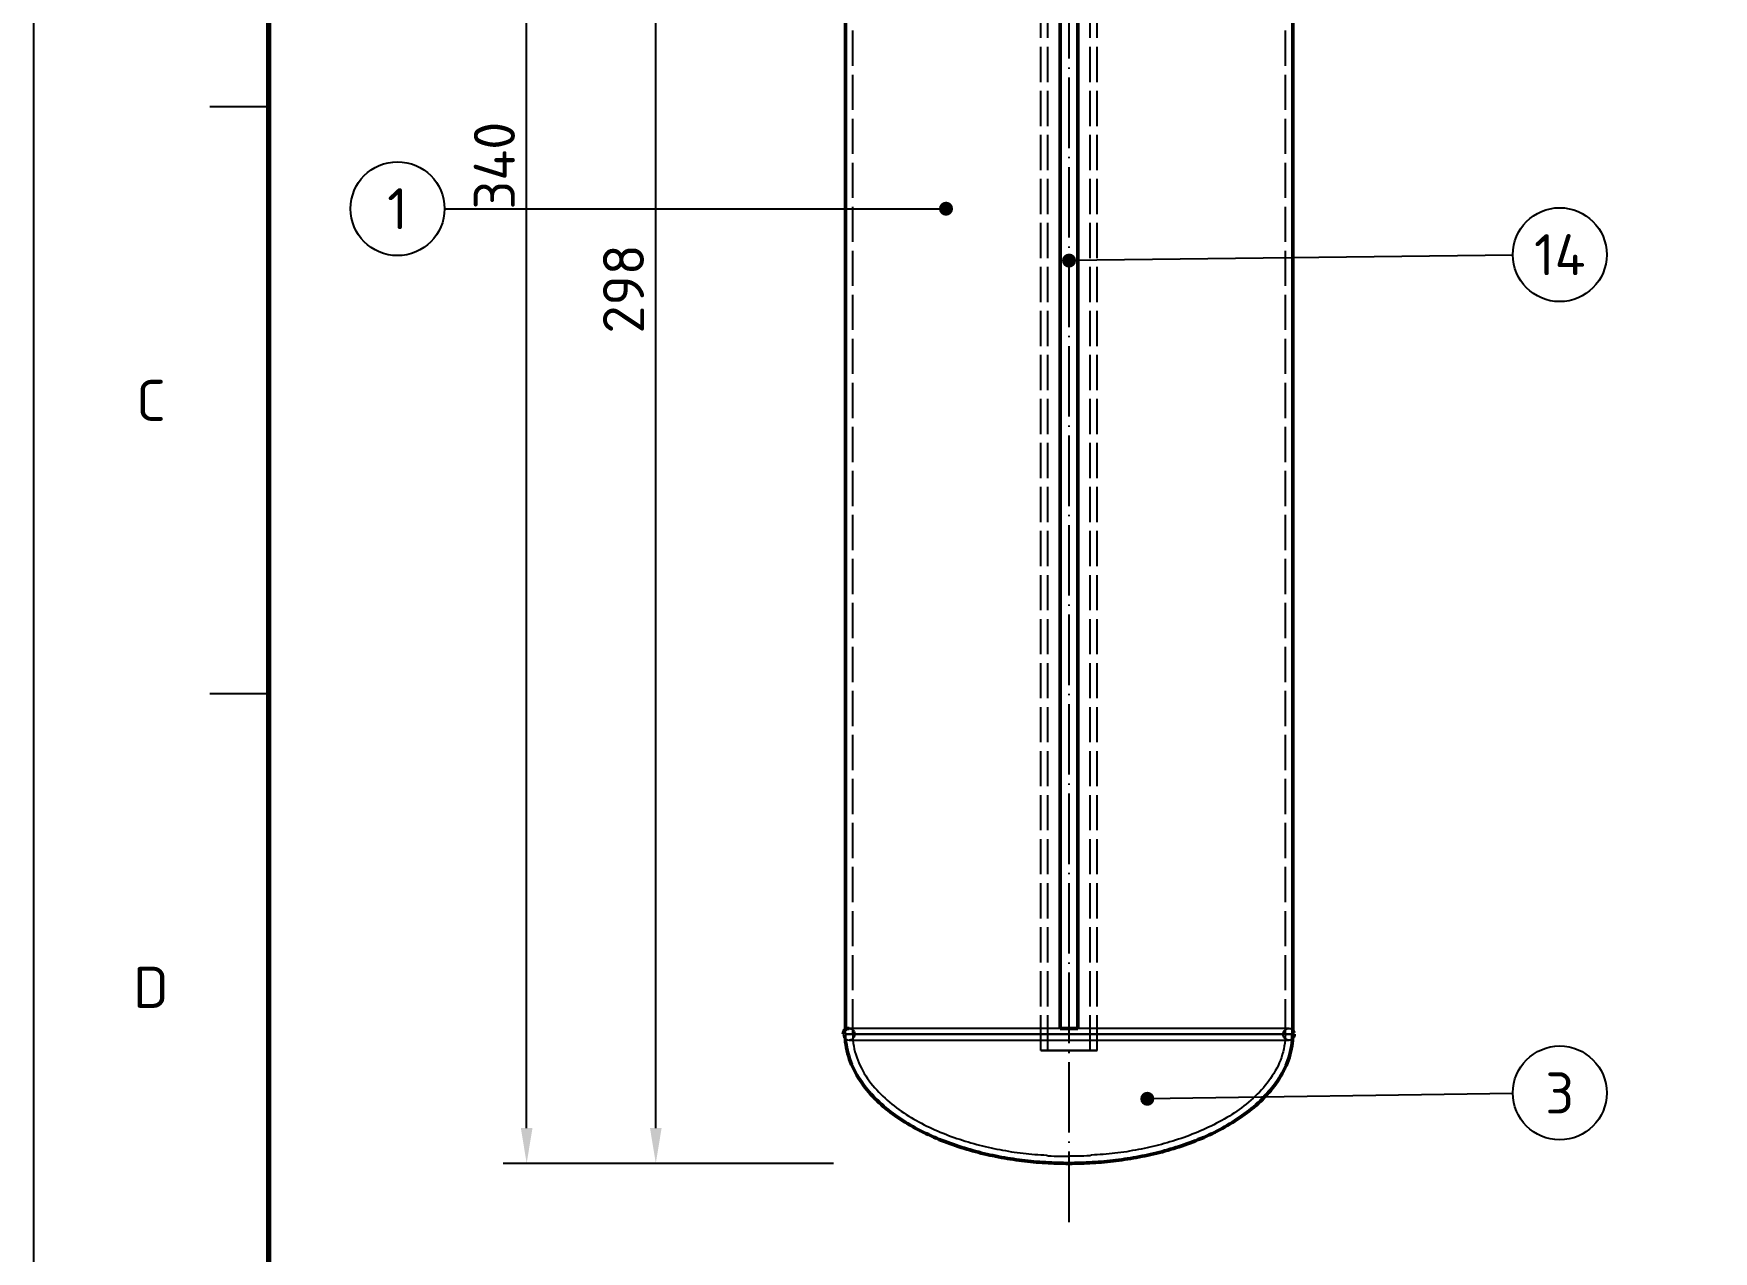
# Model space of a CAD drawing. Header units: millimetres. Extents: x 0 to 594, y 0 to 420.
# Drawn here: x 0 to 143.1, y 212.5 to 316.3 of the extents above; entities that cross this region are included whole.
import ezdxf
from ezdxf.enums import TextEntityAlignment as Align

# ---------------------------------------------------------------- set-up
doc = ezdxf.new("R2010")
doc.units = ezdxf.units.MM
doc.linetypes.add('ISO02-TRAZOS', pattern=[3.75, 3, -0.75])
doc.linetypes.add('ISO04-TRAZO-PUNTO', pattern=[7.625, 6, -0.75, 0.125, -0.75])
for name, color, linetype, lineweight in [('01-VISIBLE', 7, 'CONTINUOUS', 50), ('02-OCULTA', 4, 'ISO02-TRAZOS', 25), ('03-EJE', 1, 'ISO04-TRAZO-PUNTO', 25), ('04-COTA', 3, 'CONTINUOUS', 25), ('06-TEXTO', 7, 'CONTINUOUS', 25), ('07-RECUADRO', 7, 'CONTINUOUS', 70), ('08-FINA', 5, 'CONTINUOUS', 25)]:
    doc.layers.add(name, color=color, linetype=linetype, lineweight=lineweight)
doc.styles.add('ISO3098', font='isocpeur.ttf')
doc.dimstyles.new('FLAMA-ISO', dxfattribs={"dimtxt": 3.5, "dimasz": 3, "dimexe": 2, "dimexo": 1, "dimgap": 1, "dimtad": 1, "dimdec": 1, "dimtxsty": 'ISO3098', "dimcen": 2.5, "dimclrd": 3, "dimclre": 3, "dimclrt": 3, "dimazin": 3, "dimtfac": 1, "dimtmove": 0, "dimatfit": 3, "dimlwd": 25, "dimlwe": 25})

msp = doc.modelspace()

# ---------------------------------------------------------------- hatches: boundary and pattern name
at = {"layer": '08-FINA'}
h = msp.add_hatch(color=7, dxfattribs=at)
h.dxf.hatch_style = 1
edge = h.paths.add_edge_path()
edge.add_arc((77.722, 301.331), 0.6, 0, 360)
h = msp.add_hatch(color=7, dxfattribs=at)
h.dxf.hatch_style = 1
edge = h.paths.add_edge_path()
edge.add_arc((88.2, 296.913), 0.6, 0, 360)
h = msp.add_hatch(color=7, dxfattribs=at)
h.dxf.hatch_style = 1
edge = h.paths.add_edge_path()
edge.add_arc((94.868, 225.5), 0.6, 0, 360)

# ---------------------------------------------------------------- linework, layer by layer
at = {"layer": '01-VISIBLE'}
for p, q in [((69.15, 231.391), (69.15, 356.485)), ((87.45, 231.5), (87.45, 356.375)), ((88.95, 231.5), (88.95, 356.375)), ((107.25, 231), (107.25, 356.875)), ((87.45, 231.5), (88.95, 231.5))]:
    msp.add_line(p, q, dxfattribs=at)
for points in [[(69.462, 231.5), (69.333, 231.483), (69.212, 231.433), (69.109, 231.354), (69.029, 231.25), (68.98, 231.13), (68.963, 231)], [(69.156, 230.605), (69.172, 230.354), (69.206, 230.105), (69.255, 229.859), (69.31, 229.613), (69.369, 229.369), (69.434, 229.126), (69.506, 228.885), (69.588, 228.647), (69.68, 228.414), (69.782, 228.184), (69.892, 227.958), (70.009, 227.735), (70.132, 227.516), (70.262, 227.301), (70.396, 227.088), (70.537, 226.88), (70.684, 226.676), (70.836, 226.476), (70.993, 226.279), (71.155, 226.087), (71.322, 225.899), (71.493, 225.715), (71.668, 225.535), (71.847, 225.358), (72.03, 225.185), (72.216, 225.016), (72.405, 224.851), (72.597, 224.689), (72.793, 224.531), (72.991, 224.376), (73.192, 224.225), (73.396, 224.078), (73.602, 223.934), (73.81, 223.793), (74.02, 223.655), (74.233, 223.52), (74.447, 223.389), (74.663, 223.261), (74.881, 223.136), (75.101, 223.013), (75.322, 222.894), (75.545, 222.778), (75.769, 222.665), (75.995, 222.554), (76.222, 222.446), (76.451, 222.341), (76.681, 222.239), (76.911, 222.139), (77.143, 222.042), (77.376, 221.948), (77.61, 221.856), (77.845, 221.767), (78.081, 221.68), (78.318, 221.596), (78.556, 221.514), (78.794, 221.435), (79.034, 221.357), (79.274, 221.283), (79.514, 221.21), (79.756, 221.14), (79.998, 221.072), (80.241, 221.007), (80.484, 220.943), (80.728, 220.882), (80.972, 220.823), (81.217, 220.766), (81.462, 220.711), (81.708, 220.659), (81.955, 220.608), (82.201, 220.56), (82.448, 220.514), (82.696, 220.469), (82.944, 220.427), (83.192, 220.387), (83.44, 220.349), (83.689, 220.313), (83.938, 220.279), (84.188, 220.247), (84.437, 220.217), (84.687, 220.189), (84.937, 220.163), (85.187, 220.139), (85.438, 220.116), (85.688, 220.096), (85.939, 220.078), (86.19, 220.062), (86.441, 220.047), (86.692, 220.035), (86.943, 220.024), (87.195, 220.016), (87.446, 220.009), (87.697, 220.004), (87.949, 220.001), (88.2, 220)], [(88.2, 220), (88.45, 220.001), (88.701, 220.004), (88.951, 220.009), (89.201, 220.015), (89.451, 220.024), (89.701, 220.034), (89.951, 220.047), (90.201, 220.061), (90.451, 220.077), (90.7, 220.095), (90.95, 220.115), (91.199, 220.137), (91.448, 220.161), (91.697, 220.187), (91.946, 220.215), (92.195, 220.245), (92.443, 220.276), (92.691, 220.31), (92.939, 220.346), (93.186, 220.384), (93.433, 220.423), (93.68, 220.465), (93.926, 220.509), (94.172, 220.555), (94.418, 220.603), (94.663, 220.653), (94.908, 220.705), (95.152, 220.759), (95.396, 220.815), (95.64, 220.874), (95.882, 220.934), (96.125, 220.997), (96.366, 221.062), (96.608, 221.129), (96.848, 221.199), (97.088, 221.271), (97.327, 221.345), (97.565, 221.421), (97.803, 221.5), (98.039, 221.581), (98.275, 221.665), (98.51, 221.751), (98.745, 221.839), (98.978, 221.93), (99.21, 222.023), (99.441, 222.119), (99.671, 222.218), (99.9, 222.319), (100.128, 222.423), (100.354, 222.53), (100.579, 222.639), (100.803, 222.752), (101.025, 222.867), (101.246, 222.984), (101.465, 223.105), (101.683, 223.229), (101.898, 223.356), (102.112, 223.486), (102.324, 223.619), (102.534, 223.755), (102.742, 223.895), (102.948, 224.037), (103.151, 224.183), (103.352, 224.333), (103.55, 224.486), (103.745, 224.642), (103.938, 224.802), (104.127, 224.966), (104.314, 225.133), (104.496, 225.304), (104.676, 225.478), (104.851, 225.657), (105.023, 225.839), (105.19, 226.025), (105.353, 226.215), (105.512, 226.409), (105.665, 226.607), (105.813, 226.809), (105.955, 227.015), (106.091, 227.225), (106.222, 227.438), (106.347, 227.655), (106.466, 227.875), (106.578, 228.099), (106.683, 228.326), (106.778, 228.557), (106.863, 228.793), (106.939, 229.031), (107.006, 229.272), (107.067, 229.515), (107.123, 229.759), (107.175, 230.004), (107.217, 230.251), (107.239, 230.5), (107.248, 230.75), (107.25, 231)]]:
    msp.add_lwpolyline(points, dxfattribs=at)
at = {"layer": '02-OCULTA'}
for p, q in [((85.8, 229.625), (85.8, 364.2)), ((86.4, 229.625), (86.4, 364.2)), ((90, 229.625), (90, 364.2)), ((90.6, 229.625), (90.6, 364.2)), ((69.775, 231), (69.775, 356.875)), ((87.45, 231.5), (87.45, 356.375)), ((88.95, 231.5), (88.95, 356.375)), ((106.625, 231), (106.625, 356.875)), ((69.15, 231), (69.15, 231.391)), ((88.95, 231.5), (87.45, 231.5))]:
    msp.add_line(p, q, dxfattribs=at)
for points in [[(68.963, 231), (68.98, 230.871), (69.029, 230.75), (69.109, 230.647), (69.212, 230.567), (69.333, 230.517), (69.462, 230.5)], [(107.25, 231), (106.999, 231), (106.749, 231), (106.498, 231), (106.247, 231), (105.997, 231), (105.746, 231), (105.495, 231), (105.245, 231), (104.994, 231), (104.743, 231), (104.493, 231), (104.242, 231), (103.991, 231), (103.741, 231), (103.49, 231), (103.239, 231), (102.989, 231), (102.738, 231), (102.487, 231), (102.237, 231), (101.986, 231), (101.736, 231), (101.485, 231), (101.234, 231), (100.984, 231), (100.733, 231), (100.482, 231), (100.232, 231), (99.981, 231), (99.73, 231), (99.48, 231), (99.229, 231), (98.978, 231), (98.728, 231), (98.477, 231), (98.226, 231), (97.976, 231), (97.725, 231), (97.474, 231), (97.224, 231), (96.973, 231), (96.722, 231), (96.472, 231), (96.221, 231), (95.97, 231), (95.72, 231), (95.469, 231), (95.218, 231), (94.968, 231), (94.717, 231), (94.466, 231), (94.216, 231), (93.965, 231), (93.714, 231), (93.464, 231), (93.213, 231), (92.963, 231), (92.712, 231), (92.461, 231), (92.211, 231), (91.96, 231), (91.709, 231), (91.459, 231), (91.208, 231), (90.957, 231), (90.707, 231), (90.456, 231), (90.205, 231), (89.955, 231), (89.704, 231), (89.453, 231), (89.203, 231), (88.952, 231), (88.701, 231), (88.451, 231), (88.2, 231), (87.949, 231), (87.699, 231), (87.448, 231), (87.197, 231), (86.947, 231), (86.696, 231), (86.445, 231), (86.195, 231), (85.944, 231), (85.693, 231), (85.443, 231), (85.192, 231), (84.941, 231), (84.691, 231), (84.44, 231), (84.189, 231), (83.939, 231), (83.688, 231), (83.438, 231), (83.187, 231), (82.936, 231), (82.686, 231), (82.435, 231), (82.184, 231), (81.934, 231), (81.683, 231), (81.432, 231), (81.182, 231), (80.931, 231), (80.68, 231), (80.43, 231), (80.179, 231), (79.928, 231), (79.678, 231), (79.427, 231), (79.176, 231), (78.926, 231), (78.675, 231), (78.424, 231), (78.174, 231), (77.923, 231), (77.672, 231), (77.422, 231), (77.171, 231), (76.92, 231), (76.67, 231), (76.419, 231), (76.168, 231), (75.918, 231), (75.667, 231), (75.416, 231), (75.166, 231), (74.915, 231), (74.664, 231), (74.414, 231), (74.163, 231), (73.913, 231), (73.662, 231), (73.411, 231), (73.161, 231), (72.91, 231), (72.659, 231), (72.409, 231), (72.158, 231), (71.907, 231), (71.657, 231), (71.406, 231), (71.155, 231), (70.905, 231), (70.654, 231), (70.403, 231), (70.153, 231), (69.902, 231), (69.651, 231), (69.401, 231), (69.15, 231)], [(69.15, 231), (69.401, 231), (69.651, 231), (69.902, 231), (70.153, 231), (70.403, 231), (70.654, 231), (70.905, 231), (71.155, 231), (71.406, 231), (71.657, 231), (71.907, 231), (72.158, 231), (72.409, 231), (72.659, 231), (72.91, 231), (73.161, 231), (73.411, 231), (73.662, 231), (73.913, 231), (74.163, 231), (74.414, 231), (74.664, 231), (74.915, 231), (75.166, 231), (75.416, 231), (75.667, 231), (75.918, 231), (76.168, 231), (76.419, 231), (76.67, 231), (76.92, 231), (77.171, 231), (77.422, 231), (77.672, 231), (77.923, 231), (78.174, 231), (78.424, 231), (78.675, 231), (78.926, 231), (79.176, 231), (79.427, 231), (79.678, 231), (79.928, 231), (80.179, 231), (80.43, 231), (80.68, 231), (80.931, 231), (81.182, 231), (81.432, 231), (81.683, 231), (81.934, 231), (82.184, 231), (82.435, 231), (82.686, 231), (82.936, 231), (83.187, 231), (83.438, 231), (83.688, 231), (83.939, 231), (84.189, 231), (84.44, 231), (84.691, 231), (84.941, 231), (85.192, 231), (85.443, 231), (85.693, 231), (85.944, 231), (86.195, 231), (86.445, 231), (86.696, 231), (86.947, 231), (87.197, 231), (87.448, 231), (87.699, 231), (87.949, 231), (88.2, 231), (88.451, 231), (88.701, 231), (88.952, 231), (89.203, 231), (89.453, 231), (89.704, 231), (89.955, 231), (90.205, 231), (90.456, 231), (90.707, 231), (90.957, 231), (91.208, 231), (91.459, 231), (91.709, 231), (91.96, 231), (92.211, 231), (92.461, 231), (92.712, 231), (92.963, 231), (93.213, 231), (93.464, 231), (93.714, 231), (93.965, 231), (94.216, 231), (94.466, 231), (94.717, 231), (94.968, 231), (95.218, 231), (95.469, 231), (95.72, 231), (95.97, 231), (96.221, 231), (96.472, 231), (96.722, 231), (96.973, 231), (97.224, 231), (97.474, 231), (97.725, 231), (97.976, 231), (98.226, 231), (98.477, 231), (98.728, 231), (98.978, 231), (99.229, 231), (99.48, 231), (99.73, 231), (99.981, 231), (100.232, 231), (100.482, 231), (100.733, 231), (100.984, 231), (101.234, 231), (101.485, 231), (101.736, 231), (101.986, 231), (102.237, 231), (102.487, 231), (102.738, 231), (102.989, 231), (103.239, 231), (103.49, 231), (103.741, 231), (103.991, 231), (104.242, 231), (104.493, 231), (104.743, 231), (104.994, 231), (105.245, 231), (105.495, 231), (105.746, 231), (105.997, 231), (106.247, 231), (106.498, 231), (106.749, 231), (106.999, 231), (107.25, 231)], [(107.25, 231), (106.999, 231), (106.749, 231), (106.498, 231), (106.247, 231), (105.997, 231), (105.746, 231), (105.495, 231), (105.245, 231), (104.994, 231), (104.743, 231), (104.493, 231), (104.242, 231), (103.991, 231), (103.741, 231), (103.49, 231), (103.239, 231), (102.989, 231), (102.738, 231), (102.487, 231), (102.237, 231), (101.986, 231), (101.736, 231), (101.485, 231), (101.234, 231), (100.984, 231), (100.733, 231), (100.482, 231), (100.232, 231), (99.981, 231), (99.73, 231), (99.48, 231), (99.229, 231), (98.978, 231), (98.728, 231), (98.477, 231), (98.226, 231), (97.976, 231), (97.725, 231), (97.474, 231), (97.224, 231), (96.973, 231), (96.722, 231), (96.472, 231), (96.221, 231), (95.97, 231), (95.72, 231), (95.469, 231), (95.218, 231), (94.968, 231), (94.717, 231), (94.466, 231), (94.216, 231), (93.965, 231), (93.714, 231), (93.464, 231), (93.213, 231), (92.963, 231), (92.712, 231), (92.461, 231), (92.211, 231), (91.96, 231), (91.709, 231), (91.459, 231), (91.208, 231), (90.957, 231), (90.707, 231), (90.456, 231), (90.205, 231), (89.955, 231), (89.704, 231), (89.453, 231), (89.203, 231), (88.952, 231), (88.701, 231), (88.451, 231), (88.2, 231), (87.949, 231), (87.699, 231), (87.448, 231), (87.197, 231), (86.947, 231), (86.696, 231), (86.445, 231), (86.195, 231), (85.944, 231), (85.693, 231), (85.443, 231), (85.192, 231), (84.941, 231), (84.691, 231), (84.44, 231), (84.189, 231), (83.939, 231), (83.688, 231), (83.438, 231), (83.187, 231), (82.936, 231), (82.686, 231), (82.435, 231), (82.184, 231), (81.934, 231), (81.683, 231), (81.432, 231), (81.182, 231), (80.931, 231), (80.68, 231), (80.43, 231), (80.179, 231), (79.928, 231), (79.678, 231), (79.427, 231), (79.176, 231), (78.926, 231), (78.675, 231), (78.424, 231), (78.174, 231), (77.923, 231), (77.672, 231), (77.422, 231), (77.171, 231), (76.92, 231), (76.67, 231), (76.419, 231), (76.168, 231), (75.918, 231), (75.667, 231), (75.416, 231), (75.166, 231), (74.915, 231), (74.664, 231), (74.414, 231), (74.163, 231), (73.913, 231), (73.662, 231), (73.411, 231), (73.161, 231), (72.91, 231), (72.659, 231), (72.409, 231), (72.158, 231), (71.907, 231), (71.657, 231), (71.406, 231), (71.155, 231), (70.905, 231), (70.654, 231), (70.403, 231), (70.153, 231), (69.902, 231), (69.651, 231), (69.401, 231), (69.15, 231)], [(69.15, 231), (69.401, 231), (69.651, 231), (69.902, 231), (70.153, 231), (70.403, 231), (70.654, 231), (70.905, 231), (71.155, 231), (71.406, 231), (71.657, 231), (71.907, 231), (72.158, 231), (72.409, 231), (72.659, 231), (72.91, 231), (73.161, 231), (73.411, 231), (73.662, 231), (73.913, 231), (74.163, 231), (74.414, 231), (74.664, 231), (74.915, 231), (75.166, 231), (75.416, 231), (75.667, 231), (75.918, 231), (76.168, 231), (76.419, 231), (76.67, 231), (76.92, 231), (77.171, 231), (77.422, 231), (77.672, 231), (77.923, 231), (78.174, 231), (78.424, 231), (78.675, 231), (78.926, 231), (79.176, 231), (79.427, 231), (79.678, 231), (79.928, 231), (80.179, 231), (80.43, 231), (80.68, 231), (80.931, 231), (81.182, 231), (81.432, 231), (81.683, 231), (81.934, 231), (82.184, 231), (82.435, 231), (82.686, 231), (82.936, 231), (83.187, 231), (83.438, 231), (83.688, 231), (83.939, 231), (84.189, 231), (84.44, 231), (84.691, 231), (84.941, 231), (85.192, 231), (85.443, 231), (85.693, 231), (85.944, 231), (86.195, 231), (86.445, 231), (86.696, 231), (86.947, 231), (87.197, 231), (87.448, 231), (87.699, 231), (87.949, 231), (88.2, 231), (88.451, 231), (88.701, 231), (88.952, 231), (89.203, 231), (89.453, 231), (89.704, 231), (89.955, 231), (90.205, 231), (90.456, 231), (90.707, 231), (90.957, 231), (91.208, 231), (91.459, 231), (91.709, 231), (91.96, 231), (92.211, 231), (92.461, 231), (92.712, 231), (92.963, 231), (93.213, 231), (93.464, 231), (93.714, 231), (93.965, 231), (94.216, 231), (94.466, 231), (94.717, 231), (94.968, 231), (95.218, 231), (95.469, 231), (95.72, 231), (95.97, 231), (96.221, 231), (96.472, 231), (96.722, 231), (96.973, 231), (97.224, 231), (97.474, 231), (97.725, 231), (97.976, 231), (98.226, 231), (98.477, 231), (98.728, 231), (98.978, 231), (99.229, 231), (99.48, 231), (99.73, 231), (99.981, 231), (100.232, 231), (100.482, 231), (100.733, 231), (100.984, 231), (101.234, 231), (101.485, 231), (101.736, 231), (101.986, 231), (102.237, 231), (102.487, 231), (102.738, 231), (102.989, 231), (103.239, 231), (103.49, 231), (103.741, 231), (103.991, 231), (104.242, 231), (104.493, 231), (104.743, 231), (104.994, 231), (105.245, 231), (105.495, 231), (105.746, 231), (105.997, 231), (106.247, 231), (106.498, 231), (106.749, 231), (106.999, 231), (107.25, 231)], [(69.15, 231), (69.15, 230.934), (69.15, 230.868), (69.151, 230.803), (69.152, 230.737), (69.154, 230.671), (69.156, 230.605)], [(69.462, 231.5), (69.712, 231.433), (69.896, 231.25), (69.962, 231), (69.896, 230.75), (69.712, 230.567), (69.462, 230.5)], [(69.462, 230.5), (69.714, 230.5), (69.966, 230.5), (70.217, 230.5), (70.469, 230.5), (70.72, 230.5), (70.972, 230.5), (71.223, 230.5), (71.475, 230.5), (71.726, 230.5), (71.978, 230.5), (72.229, 230.5), (72.481, 230.5), (72.732, 230.5), (72.984, 230.5), (73.235, 230.5), (73.487, 230.5), (73.738, 230.5), (73.99, 230.5), (74.241, 230.5), (74.493, 230.5), (74.744, 230.5), (74.996, 230.5), (75.247, 230.5), (75.499, 230.5), (75.75, 230.5), (76.002, 230.5), (76.253, 230.5), (76.505, 230.5), (76.756, 230.5), (77.008, 230.5), (77.259, 230.5), (77.511, 230.5), (77.762, 230.5), (78.014, 230.5), (78.265, 230.5), (78.517, 230.5), (78.768, 230.5), (79.02, 230.5), (79.271, 230.5), (79.523, 230.5), (79.774, 230.5), (80.026, 230.5), (80.277, 230.5), (80.529, 230.5), (80.78, 230.5), (81.032, 230.5), (81.283, 230.5), (81.535, 230.5), (81.786, 230.5), (82.038, 230.5), (82.29, 230.5), (82.541, 230.5), (82.793, 230.5), (83.044, 230.5), (83.296, 230.5), (83.547, 230.5), (83.799, 230.5), (84.05, 230.5), (84.302, 230.5), (84.553, 230.5), (84.805, 230.5), (85.056, 230.5), (85.308, 230.5), (85.559, 230.5), (85.811, 230.5), (86.062, 230.5), (86.314, 230.5), (86.565, 230.5), (86.817, 230.5), (87.068, 230.5), (87.32, 230.5), (87.571, 230.5), (87.823, 230.5), (88.074, 230.5), (88.326, 230.5), (88.577, 230.5), (88.829, 230.5), (89.08, 230.5), (89.332, 230.5), (89.583, 230.5), (89.835, 230.5), (90.086, 230.5), (90.338, 230.5), (90.589, 230.5), (90.841, 230.5), (91.092, 230.5), (91.344, 230.5), (91.595, 230.5), (91.847, 230.5), (92.098, 230.5), (92.35, 230.5), (92.601, 230.5), (92.853, 230.5), (93.104, 230.5), (93.356, 230.5), (93.607, 230.5), (93.859, 230.5), (94.11, 230.5), (94.362, 230.5), (94.614, 230.5), (94.865, 230.5), (95.117, 230.5), (95.368, 230.5), (95.62, 230.5), (95.871, 230.5), (96.123, 230.5), (96.374, 230.5), (96.626, 230.5), (96.877, 230.5), (97.129, 230.5), (97.38, 230.5), (97.632, 230.5), (97.883, 230.5), (98.135, 230.5), (98.386, 230.5), (98.638, 230.5), (98.889, 230.5), (99.141, 230.5), (99.392, 230.5), (99.644, 230.5), (99.895, 230.5), (100.147, 230.5), (100.398, 230.5), (100.65, 230.5), (100.901, 230.5), (101.153, 230.5), (101.404, 230.5), (101.656, 230.5), (101.907, 230.5), (102.159, 230.5), (102.41, 230.5), (102.662, 230.5), (102.913, 230.5), (103.165, 230.5), (103.416, 230.5), (103.668, 230.5), (103.919, 230.5), (104.171, 230.5), (104.422, 230.5), (104.674, 230.5), (104.925, 230.5), (105.177, 230.5), (105.428, 230.5), (105.68, 230.5), (105.931, 230.5), (106.183, 230.5), (106.434, 230.5), (106.686, 230.5), (106.938, 230.5)], [(69.462, 230.5), (69.714, 230.5), (69.965, 230.5), (70.217, 230.5), (70.468, 230.5), (70.72, 230.5), (70.971, 230.5), (71.223, 230.5), (71.475, 230.5), (71.726, 230.5), (71.978, 230.5), (72.229, 230.5), (72.481, 230.5), (72.732, 230.5), (72.984, 230.5), (73.235, 230.5), (73.487, 230.5), (73.738, 230.5), (73.99, 230.5), (74.241, 230.5), (74.493, 230.5), (74.744, 230.5), (74.996, 230.5), (75.247, 230.5), (75.499, 230.5), (75.75, 230.5), (76.002, 230.5), (76.253, 230.5), (76.505, 230.5), (76.756, 230.5), (77.008, 230.5), (77.259, 230.5), (77.511, 230.5), (77.762, 230.5), (78.014, 230.5), (78.265, 230.5), (78.517, 230.5), (78.768, 230.5), (79.02, 230.5), (79.271, 230.5), (79.523, 230.5), (79.774, 230.5), (80.026, 230.5), (80.277, 230.5), (80.529, 230.5), (80.78, 230.5), (81.032, 230.5), (81.283, 230.5), (81.535, 230.5), (81.786, 230.5), (82.038, 230.5), (82.29, 230.5), (82.541, 230.5), (82.793, 230.5), (83.044, 230.5), (83.296, 230.5), (83.547, 230.5), (83.799, 230.5), (84.05, 230.5), (84.302, 230.5), (84.553, 230.5), (84.805, 230.5), (85.056, 230.5), (85.308, 230.5), (85.559, 230.5), (85.811, 230.5), (86.062, 230.5), (86.314, 230.5), (86.565, 230.5), (86.817, 230.5), (87.068, 230.5), (87.32, 230.5), (87.571, 230.5), (87.823, 230.5), (88.074, 230.5), (88.326, 230.5), (88.577, 230.5), (88.829, 230.5), (89.08, 230.5), (89.332, 230.5), (89.583, 230.5), (89.835, 230.5), (90.086, 230.5), (90.338, 230.5), (90.589, 230.5), (90.841, 230.5), (91.092, 230.5), (91.344, 230.5), (91.595, 230.5), (91.847, 230.5), (92.098, 230.5), (92.35, 230.5), (92.601, 230.5), (92.853, 230.5), (93.104, 230.5), (93.356, 230.5), (93.607, 230.5), (93.859, 230.5), (94.11, 230.5), (94.362, 230.5), (94.614, 230.5), (94.865, 230.5), (95.117, 230.5), (95.368, 230.5), (95.62, 230.5), (95.871, 230.5), (96.123, 230.5), (96.374, 230.5), (96.626, 230.5), (96.877, 230.5), (97.129, 230.5), (97.38, 230.5), (97.632, 230.5), (97.883, 230.5), (98.135, 230.5), (98.386, 230.5), (98.638, 230.5), (98.889, 230.5), (99.141, 230.5), (99.392, 230.5), (99.644, 230.5), (99.895, 230.5), (100.147, 230.5), (100.398, 230.5), (100.65, 230.5), (100.901, 230.5), (101.153, 230.5), (101.404, 230.5), (101.656, 230.5), (101.907, 230.5), (102.159, 230.5), (102.41, 230.5), (102.662, 230.5), (102.913, 230.5), (103.165, 230.5), (103.416, 230.5), (103.668, 230.5), (103.919, 230.5), (104.171, 230.5), (104.422, 230.5), (104.674, 230.5), (104.925, 230.5), (105.177, 230.5), (105.428, 230.5), (105.68, 230.5), (105.931, 230.5), (106.183, 230.5), (106.434, 230.5), (106.686, 230.5), (106.938, 230.5)], [(106.938, 231.5), (106.686, 231.5), (106.435, 231.5), (106.183, 231.5), (105.932, 231.5), (105.68, 231.5), (105.428, 231.5), (105.177, 231.5), (104.925, 231.5), (104.674, 231.5), (104.422, 231.5), (104.171, 231.5), (103.919, 231.5), (103.668, 231.5), (103.416, 231.5), (103.165, 231.5), (102.913, 231.5), (102.662, 231.5), (102.41, 231.5), (102.159, 231.5), (101.907, 231.5), (101.656, 231.5), (101.404, 231.5), (101.153, 231.5), (100.901, 231.5), (100.65, 231.5), (100.398, 231.5), (100.147, 231.5), (99.895, 231.5), (99.644, 231.5), (99.392, 231.5), (99.141, 231.5), (98.889, 231.5), (98.638, 231.5), (98.386, 231.5), (98.135, 231.5), (97.883, 231.5), (97.632, 231.5), (97.38, 231.5), (97.129, 231.5), (96.877, 231.5), (96.626, 231.5), (96.374, 231.5), (96.123, 231.5), (95.871, 231.5), (95.62, 231.5), (95.368, 231.5), (95.117, 231.5), (94.865, 231.5), (94.614, 231.5), (94.362, 231.5), (94.11, 231.5), (93.859, 231.5), (93.607, 231.5), (93.356, 231.5), (93.104, 231.5), (92.853, 231.5), (92.601, 231.5), (92.35, 231.5), (92.098, 231.5), (91.847, 231.5), (91.595, 231.5), (91.344, 231.5), (91.092, 231.5), (90.841, 231.5), (90.589, 231.5), (90.338, 231.5), (90.086, 231.5), (89.835, 231.5), (89.583, 231.5), (89.332, 231.5), (89.08, 231.5), (88.829, 231.5), (88.577, 231.5), (88.326, 231.5), (88.074, 231.5), (87.823, 231.5), (87.571, 231.5), (87.32, 231.5), (87.068, 231.5), (86.817, 231.5), (86.565, 231.5), (86.314, 231.5), (86.062, 231.5), (85.811, 231.5), (85.559, 231.5), (85.308, 231.5), (85.056, 231.5), (84.805, 231.5), (84.553, 231.5), (84.302, 231.5), (84.05, 231.5), (83.799, 231.5), (83.547, 231.5), (83.296, 231.5), (83.044, 231.5), (82.793, 231.5), (82.541, 231.5), (82.29, 231.5), (82.038, 231.5), (81.786, 231.5), (81.535, 231.5), (81.283, 231.5), (81.032, 231.5), (80.78, 231.5), (80.529, 231.5), (80.277, 231.5), (80.026, 231.5), (79.774, 231.5), (79.523, 231.5), (79.271, 231.5), (79.02, 231.5), (78.768, 231.5), (78.517, 231.5), (78.265, 231.5), (78.014, 231.5), (77.762, 231.5), (77.511, 231.5), (77.259, 231.5), (77.008, 231.5), (76.756, 231.5), (76.505, 231.5), (76.253, 231.5), (76.002, 231.5), (75.75, 231.5), (75.499, 231.5), (75.247, 231.5), (74.996, 231.5), (74.744, 231.5), (74.493, 231.5), (74.241, 231.5), (73.99, 231.5), (73.738, 231.5), (73.487, 231.5), (73.235, 231.5), (72.984, 231.5), (72.732, 231.5), (72.481, 231.5), (72.229, 231.5), (71.978, 231.5), (71.726, 231.5), (71.475, 231.5), (71.223, 231.5), (70.972, 231.5), (70.72, 231.5), (70.469, 231.5), (70.217, 231.5), (69.966, 231.5), (69.714, 231.5), (69.462, 231.5)], [(106.938, 231.5), (106.686, 231.5), (106.434, 231.5), (106.183, 231.5), (105.931, 231.5), (105.68, 231.5), (105.428, 231.5), (105.177, 231.5), (104.925, 231.5), (104.674, 231.5), (104.422, 231.5), (104.171, 231.5), (103.919, 231.5), (103.668, 231.5), (103.416, 231.5), (103.165, 231.5), (102.913, 231.5), (102.662, 231.5), (102.41, 231.5), (102.159, 231.5), (101.907, 231.5), (101.656, 231.5), (101.404, 231.5), (101.153, 231.5), (100.901, 231.5), (100.65, 231.5), (100.398, 231.5), (100.147, 231.5), (99.895, 231.5), (99.644, 231.5), (99.392, 231.5), (99.141, 231.5), (98.889, 231.5), (98.638, 231.5), (98.386, 231.5), (98.135, 231.5), (97.883, 231.5), (97.632, 231.5), (97.38, 231.5), (97.129, 231.5), (96.877, 231.5), (96.626, 231.5), (96.374, 231.5), (96.123, 231.5), (95.871, 231.5), (95.62, 231.5), (95.368, 231.5), (95.117, 231.5), (94.865, 231.5), (94.614, 231.5), (94.362, 231.5), (94.11, 231.5), (93.859, 231.5), (93.607, 231.5), (93.356, 231.5), (93.104, 231.5), (92.853, 231.5), (92.601, 231.5), (92.35, 231.5), (92.098, 231.5), (91.847, 231.5), (91.595, 231.5), (91.344, 231.5), (91.092, 231.5), (90.841, 231.5), (90.589, 231.5), (90.338, 231.5), (90.086, 231.5), (89.835, 231.5), (89.583, 231.5), (89.332, 231.5), (89.08, 231.5), (88.829, 231.5), (88.577, 231.5), (88.326, 231.5), (88.074, 231.5), (87.823, 231.5), (87.571, 231.5), (87.32, 231.5), (87.068, 231.5), (86.817, 231.5), (86.565, 231.5), (86.314, 231.5), (86.062, 231.5), (85.811, 231.5), (85.559, 231.5), (85.308, 231.5), (85.056, 231.5), (84.805, 231.5), (84.553, 231.5), (84.302, 231.5), (84.05, 231.5), (83.799, 231.5), (83.547, 231.5), (83.296, 231.5), (83.044, 231.5), (82.793, 231.5), (82.541, 231.5), (82.29, 231.5), (82.038, 231.5), (81.786, 231.5), (81.535, 231.5), (81.283, 231.5), (81.032, 231.5), (80.78, 231.5), (80.529, 231.5), (80.277, 231.5), (80.026, 231.5), (79.774, 231.5), (79.523, 231.5), (79.271, 231.5), (79.02, 231.5), (78.768, 231.5), (78.517, 231.5), (78.265, 231.5), (78.014, 231.5), (77.762, 231.5), (77.511, 231.5), (77.259, 231.5), (77.008, 231.5), (76.756, 231.5), (76.505, 231.5), (76.253, 231.5), (76.002, 231.5), (75.75, 231.5), (75.499, 231.5), (75.247, 231.5), (74.996, 231.5), (74.744, 231.5), (74.493, 231.5), (74.241, 231.5), (73.99, 231.5), (73.738, 231.5), (73.487, 231.5), (73.235, 231.5), (72.984, 231.5), (72.732, 231.5), (72.481, 231.5), (72.229, 231.5), (71.978, 231.5), (71.726, 231.5), (71.475, 231.5), (71.223, 231.5), (70.972, 231.5), (70.72, 231.5), (70.469, 231.5), (70.217, 231.5), (69.966, 231.5), (69.714, 231.5), (69.462, 231.5)], [(106.625, 231), (106.374, 231), (106.124, 231), (105.873, 231), (105.622, 231), (105.372, 231), (105.121, 231), (104.87, 231), (104.62, 231), (104.369, 231), (104.118, 231), (103.868, 231), (103.617, 231), (103.366, 231), (103.115, 231), (102.865, 231), (102.614, 231), (102.363, 231), (102.113, 231), (101.862, 231), (101.611, 231), (101.361, 231), (101.11, 231), (100.859, 231), (100.609, 231), (100.358, 231), (100.107, 231), (99.857, 231), (99.606, 231), (99.355, 231), (99.105, 231), (98.854, 231), (98.603, 231), (98.353, 231), (98.102, 231), (97.851, 231), (97.601, 231), (97.35, 231), (97.099, 231), (96.848, 231), (96.598, 231), (96.347, 231), (96.096, 231), (95.846, 231), (95.595, 231), (95.344, 231), (95.094, 231), (94.843, 231), (94.592, 231), (94.342, 231), (94.091, 231), (93.84, 231), (93.59, 231), (93.339, 231), (93.088, 231), (92.838, 231), (92.587, 231), (92.336, 231), (92.086, 231), (91.835, 231), (91.584, 231), (91.334, 231), (91.083, 231), (90.832, 231), (90.581, 231), (90.331, 231), (90.08, 231), (89.829, 231), (89.579, 231), (89.328, 231), (89.077, 231), (88.827, 231), (88.576, 231), (88.325, 231), (88.075, 231), (87.824, 231), (87.573, 231), (87.323, 231), (87.072, 231), (86.821, 231), (86.571, 231), (86.32, 231), (86.069, 231), (85.819, 231), (85.568, 231), (85.317, 231), (85.066, 231), (84.816, 231), (84.565, 231), (84.314, 231), (84.064, 231), (83.813, 231), (83.562, 231), (83.312, 231), (83.061, 231), (82.81, 231), (82.56, 231), (82.309, 231), (82.058, 231), (81.808, 231), (81.557, 231), (81.306, 231), (81.056, 231), (80.805, 231), (80.554, 231), (80.304, 231), (80.053, 231), (79.802, 231), (79.552, 231), (79.301, 231), (79.05, 231), (78.799, 231), (78.549, 231), (78.298, 231), (78.047, 231), (77.797, 231), (77.546, 231), (77.295, 231), (77.045, 231), (76.794, 231), (76.543, 231), (76.293, 231), (76.042, 231), (75.791, 231), (75.541, 231), (75.29, 231), (75.039, 231), (74.789, 231), (74.538, 231), (74.287, 231), (74.037, 231), (73.786, 231), (73.535, 231), (73.285, 231), (73.034, 231), (72.783, 231), (72.532, 231), (72.282, 231), (72.031, 231), (71.78, 231), (71.53, 231), (71.279, 231), (71.028, 231), (70.778, 231), (70.527, 231), (70.276, 231), (70.026, 231), (69.775, 231)], [(69.775, 231), (70.026, 231), (70.276, 231), (70.527, 231), (70.778, 231), (71.028, 231), (71.279, 231), (71.53, 231), (71.78, 231), (72.031, 231), (72.282, 231), (72.532, 231), (72.783, 231), (73.034, 231), (73.285, 231), (73.535, 231), (73.786, 231), (74.037, 231), (74.287, 231), (74.538, 231), (74.789, 231), (75.039, 231), (75.29, 231), (75.541, 231), (75.791, 231), (76.042, 231), (76.293, 231), (76.543, 231), (76.794, 231), (77.045, 231), (77.295, 231), (77.546, 231), (77.797, 231), (78.047, 231), (78.298, 231), (78.549, 231), (78.799, 231), (79.05, 231), (79.301, 231), (79.552, 231), (79.802, 231), (80.053, 231), (80.304, 231), (80.554, 231), (80.805, 231), (81.056, 231), (81.306, 231), (81.557, 231), (81.808, 231), (82.058, 231), (82.309, 231), (82.56, 231), (82.81, 231), (83.061, 231), (83.312, 231), (83.562, 231), (83.813, 231), (84.064, 231), (84.314, 231), (84.565, 231), (84.816, 231), (85.066, 231), (85.317, 231), (85.568, 231), (85.819, 231), (86.069, 231), (86.32, 231), (86.571, 231), (86.821, 231), (87.072, 231), (87.323, 231), (87.573, 231), (87.824, 231), (88.075, 231), (88.325, 231), (88.576, 231), (88.827, 231), (89.077, 231), (89.328, 231), (89.579, 231), (89.829, 231), (90.08, 231), (90.331, 231), (90.581, 231), (90.832, 231), (91.083, 231), (91.334, 231), (91.584, 231), (91.835, 231), (92.086, 231), (92.336, 231), (92.587, 231), (92.838, 231), (93.088, 231), (93.339, 231), (93.59, 231), (93.84, 231), (94.091, 231), (94.342, 231), (94.592, 231), (94.843, 231), (95.094, 231), (95.344, 231), (95.595, 231), (95.846, 231), (96.096, 231), (96.347, 231), (96.598, 231), (96.848, 231), (97.099, 231), (97.35, 231), (97.601, 231), (97.851, 231), (98.102, 231), (98.353, 231), (98.603, 231), (98.854, 231), (99.105, 231), (99.355, 231), (99.606, 231), (99.857, 231), (100.107, 231), (100.358, 231), (100.609, 231), (100.859, 231), (101.11, 231), (101.361, 231), (101.611, 231), (101.862, 231), (102.113, 231), (102.363, 231), (102.614, 231), (102.865, 231), (103.115, 231), (103.366, 231), (103.617, 231), (103.868, 231), (104.118, 231), (104.369, 231), (104.62, 231), (104.87, 231), (105.121, 231), (105.372, 231), (105.622, 231), (105.873, 231), (106.124, 231), (106.374, 231), (106.625, 231)], [(106.625, 231), (106.374, 231), (106.124, 231), (105.873, 231), (105.622, 231), (105.372, 231), (105.121, 231), (104.87, 231), (104.62, 231), (104.369, 231), (104.118, 231), (103.868, 231), (103.617, 231), (103.366, 231), (103.115, 231), (102.865, 231), (102.614, 231), (102.363, 231), (102.113, 231), (101.862, 231), (101.611, 231), (101.361, 231), (101.11, 231), (100.859, 231), (100.609, 231), (100.358, 231), (100.107, 231), (99.857, 231), (99.606, 231), (99.355, 231), (99.105, 231), (98.854, 231), (98.603, 231), (98.353, 231), (98.102, 231), (97.851, 231), (97.601, 231), (97.35, 231), (97.099, 231), (96.848, 231), (96.598, 231), (96.347, 231), (96.096, 231), (95.846, 231), (95.595, 231), (95.344, 231), (95.094, 231), (94.843, 231), (94.592, 231), (94.342, 231), (94.091, 231), (93.84, 231), (93.59, 231), (93.339, 231), (93.088, 231), (92.838, 231), (92.587, 231), (92.336, 231), (92.086, 231), (91.835, 231), (91.584, 231), (91.334, 231), (91.083, 231), (90.832, 231), (90.581, 231), (90.331, 231), (90.08, 231), (89.829, 231), (89.579, 231), (89.328, 231), (89.077, 231), (88.827, 231), (88.576, 231), (88.325, 231), (88.075, 231), (87.824, 231), (87.573, 231), (87.323, 231), (87.072, 231), (86.821, 231), (86.571, 231), (86.32, 231), (86.069, 231), (85.819, 231), (85.568, 231), (85.317, 231), (85.066, 231), (84.816, 231), (84.565, 231), (84.314, 231), (84.064, 231), (83.813, 231), (83.562, 231), (83.312, 231), (83.061, 231), (82.81, 231), (82.56, 231), (82.309, 231), (82.058, 231), (81.808, 231), (81.557, 231), (81.306, 231), (81.056, 231), (80.805, 231), (80.554, 231), (80.304, 231), (80.053, 231), (79.802, 231), (79.552, 231), (79.301, 231), (79.05, 231), (78.799, 231), (78.549, 231), (78.298, 231), (78.047, 231), (77.797, 231), (77.546, 231), (77.295, 231), (77.045, 231), (76.794, 231), (76.543, 231), (76.293, 231), (76.042, 231), (75.791, 231), (75.541, 231), (75.29, 231), (75.039, 231), (74.789, 231), (74.538, 231), (74.287, 231), (74.037, 231), (73.786, 231), (73.535, 231), (73.285, 231), (73.034, 231), (72.783, 231), (72.532, 231), (72.282, 231), (72.031, 231), (71.78, 231), (71.53, 231), (71.279, 231), (71.028, 231), (70.778, 231), (70.527, 231), (70.276, 231), (70.026, 231), (69.775, 231)], [(69.775, 231), (70.026, 231), (70.276, 231), (70.527, 231), (70.778, 231), (71.028, 231), (71.279, 231), (71.53, 231), (71.78, 231), (72.031, 231), (72.282, 231), (72.532, 231), (72.783, 231), (73.034, 231), (73.285, 231), (73.535, 231), (73.786, 231), (74.037, 231), (74.287, 231), (74.538, 231), (74.789, 231), (75.039, 231), (75.29, 231), (75.541, 231), (75.791, 231), (76.042, 231), (76.293, 231), (76.543, 231), (76.794, 231), (77.045, 231), (77.295, 231), (77.546, 231), (77.797, 231), (78.047, 231), (78.298, 231), (78.549, 231), (78.799, 231), (79.05, 231), (79.301, 231), (79.552, 231), (79.802, 231), (80.053, 231), (80.304, 231), (80.554, 231), (80.805, 231), (81.056, 231), (81.306, 231), (81.557, 231), (81.808, 231), (82.058, 231), (82.309, 231), (82.56, 231), (82.81, 231), (83.061, 231), (83.312, 231), (83.562, 231), (83.813, 231), (84.064, 231), (84.314, 231), (84.565, 231), (84.816, 231), (85.066, 231), (85.317, 231), (85.568, 231), (85.819, 231), (86.069, 231), (86.32, 231), (86.571, 231), (86.821, 231), (87.072, 231), (87.323, 231), (87.573, 231), (87.824, 231), (88.075, 231), (88.325, 231), (88.576, 231), (88.827, 231), (89.077, 231), (89.328, 231), (89.579, 231), (89.829, 231), (90.08, 231), (90.331, 231), (90.581, 231), (90.832, 231), (91.083, 231), (91.334, 231), (91.584, 231), (91.835, 231), (92.086, 231), (92.336, 231), (92.587, 231), (92.838, 231), (93.088, 231), (93.339, 231), (93.59, 231), (93.84, 231), (94.091, 231), (94.342, 231), (94.592, 231), (94.843, 231), (95.094, 231), (95.344, 231), (95.595, 231), (95.846, 231), (96.096, 231), (96.347, 231), (96.598, 231), (96.848, 231), (97.099, 231), (97.35, 231), (97.601, 231), (97.851, 231), (98.102, 231), (98.353, 231), (98.603, 231), (98.854, 231), (99.105, 231), (99.355, 231), (99.606, 231), (99.857, 231), (100.107, 231), (100.358, 231), (100.609, 231), (100.859, 231), (101.11, 231), (101.361, 231), (101.611, 231), (101.862, 231), (102.113, 231), (102.363, 231), (102.614, 231), (102.865, 231), (103.115, 231), (103.366, 231), (103.617, 231), (103.868, 231), (104.118, 231), (104.369, 231), (104.62, 231), (104.87, 231), (105.121, 231), (105.372, 231), (105.622, 231), (105.873, 231), (106.124, 231), (106.374, 231), (106.625, 231)], [(69.775, 231), (69.781, 230.748), (69.797, 230.497), (69.824, 230.247), (69.861, 229.998), (69.909, 229.751), (69.967, 229.506), (70.035, 229.263), (70.113, 229.023), (70.199, 228.787), (70.295, 228.554), (70.398, 228.324), (70.51, 228.099), (70.63, 227.877), (70.757, 227.659), (70.89, 227.446), (71.03, 227.237), (71.176, 227.032), (71.328, 226.831), (71.486, 226.634), (71.649, 226.442), (71.816, 226.254), (71.988, 226.07), (72.165, 225.891), (72.345, 225.715), (72.53, 225.543), (72.718, 225.376), (72.909, 225.212), (73.104, 225.052), (73.301, 224.896), (73.502, 224.744), (73.705, 224.595), (73.911, 224.45), (74.119, 224.309), (74.33, 224.171), (74.543, 224.036), (74.758, 223.905), (74.975, 223.777), (75.193, 223.652), (75.414, 223.53), (75.636, 223.412), (75.86, 223.296), (76.085, 223.183), (76.312, 223.074), (76.54, 222.967), (76.769, 222.863), (77, 222.762), (77.232, 222.664), (77.465, 222.568), (77.699, 222.475), (77.934, 222.385), (78.17, 222.297), (78.407, 222.212), (78.645, 222.13), (78.884, 222.05), (79.123, 221.972), (79.364, 221.896), (79.605, 221.823), (79.846, 221.752), (80.089, 221.684), (80.332, 221.618), (80.575, 221.554), (80.82, 221.493), (81.065, 221.435), (81.31, 221.379), (81.556, 221.325), (81.803, 221.273), (82.05, 221.224), (82.297, 221.175), (82.544, 221.129), (82.792, 221.083), (83.04, 221.038), (83.288, 220.995), (83.536, 220.955), (83.786, 220.918), (84.035, 220.886), (84.285, 220.857), (84.536, 220.831), (84.787, 220.809), (85.038, 220.788), (85.289, 220.77), (85.54, 220.751), (85.791, 220.733), (86.043, 220.714), (86.293, 220.691), (86.437, 220.636), (86.689, 220.63), (86.941, 220.628), (87.193, 220.627), (87.444, 220.626), (87.696, 220.625), (87.948, 220.625), (88.2, 220.625)], [(106.625, 231), (106.62, 230.748), (106.603, 230.497), (106.576, 230.247), (106.539, 229.998), (106.491, 229.751), (106.433, 229.506), (106.365, 229.263), (106.287, 229.023), (106.201, 228.787), (106.106, 228.554), (106.002, 228.324), (105.89, 228.099), (105.77, 227.877), (105.644, 227.659), (105.51, 227.446), (105.37, 227.237), (105.224, 227.032), (105.072, 226.831), (104.914, 226.634), (104.752, 226.442), (104.584, 226.254), (104.412, 226.07), (104.235, 225.89), (104.055, 225.715), (103.871, 225.543), (103.683, 225.376), (103.491, 225.212), (103.296, 225.052), (103.099, 224.896), (102.898, 224.744), (102.695, 224.595), (102.489, 224.45), (102.281, 224.309), (102.07, 224.171), (101.857, 224.036), (101.642, 223.905), (101.426, 223.777), (101.207, 223.652), (100.986, 223.53), (100.764, 223.412), (100.54, 223.296), (100.315, 223.183), (100.088, 223.074), (99.86, 222.967), (99.631, 222.863), (99.4, 222.762), (99.168, 222.664), (98.935, 222.568), (98.701, 222.475), (98.466, 222.385), (98.23, 222.297), (97.993, 222.212), (97.755, 222.13), (97.516, 222.05), (97.277, 221.972), (97.036, 221.896), (96.795, 221.823), (96.554, 221.752), (96.311, 221.684), (96.068, 221.618), (95.825, 221.554), (95.58, 221.493), (95.335, 221.435), (95.09, 221.379), (94.844, 221.325), (94.597, 221.273), (94.35, 221.224), (94.103, 221.175), (93.856, 221.129), (93.608, 221.083), (93.36, 221.038), (93.112, 220.995), (92.863, 220.955), (92.614, 220.918), (92.365, 220.885), (92.114, 220.856), (91.864, 220.831), (91.613, 220.809), (91.362, 220.788), (91.111, 220.769), (90.86, 220.751), (90.608, 220.733), (90.357, 220.714), (90.107, 220.691), (89.963, 220.636), (89.711, 220.63), (89.459, 220.628), (89.208, 220.627), (88.955, 220.626), (88.704, 220.625), (88.452, 220.625), (88.2, 220.625)], [(90.6, 229.625), (90.347, 229.625), (90.095, 229.625), (89.842, 229.625), (89.589, 229.625), (89.337, 229.625), (89.084, 229.625), (88.832, 229.625), (88.579, 229.625), (88.326, 229.625), (88.074, 229.625), (87.821, 229.625), (87.568, 229.625), (87.316, 229.625), (87.063, 229.625), (86.811, 229.625), (86.558, 229.625), (86.305, 229.625), (86.053, 229.625), (85.8, 229.625)], [(85.8, 229.625), (86.053, 229.625), (86.305, 229.625), (86.558, 229.625), (86.811, 229.625), (87.063, 229.625), (87.316, 229.625), (87.568, 229.625), (87.821, 229.625), (88.074, 229.625), (88.326, 229.625), (88.579, 229.625), (88.832, 229.625), (89.084, 229.625), (89.337, 229.625), (89.589, 229.625), (89.842, 229.625), (90.095, 229.625), (90.347, 229.625), (90.6, 229.625)], [(90, 229.625), (89.743, 229.625), (89.486, 229.625), (89.229, 229.625), (88.971, 229.625), (88.714, 229.625), (88.457, 229.625), (88.2, 229.625), (87.943, 229.625), (87.686, 229.625), (87.429, 229.625), (87.171, 229.625), (86.914, 229.625), (86.657, 229.625), (86.4, 229.625)], [(86.4, 229.625), (86.657, 229.625), (86.914, 229.625), (87.171, 229.625), (87.429, 229.625), (87.686, 229.625), (87.943, 229.625), (88.2, 229.625), (88.457, 229.625), (88.714, 229.625), (88.971, 229.625), (89.229, 229.625), (89.486, 229.625), (89.743, 229.625), (90, 229.625)]]:
    msp.add_lwpolyline(points, dxfattribs=at)
msp.add_circle((106.938, 231), 0.5, dxfattribs=at)
at = {"layer": '03-EJE'}
msp.add_line((88.2, 215), (88.2, 374), dxfattribs=at)
at = {"layer": '07-RECUADRO'}
msp.add_lwpolyline([(20, 10), (584, 10), (584, 410), (20, 410)], close=True, dxfattribs=at)
at = {"layer": '08-FINA'}
for p, q in [((20, 310), (15, 310)), ((35, 301.331), (77.722, 301.331)), ((125.999, 297.365), (88.2, 296.913)), ((20, 260), (15, 260)), ((125.999, 225.943), (94.868, 225.5))]:
    msp.add_line(p, q, dxfattribs=at)
msp.add_lwpolyline([(0, 0), (594, 0), (594, 420), (0, 420)], close=True, dxfattribs=at)
for centre in [(31, 301.331), (129.998, 297.413), (129.998, 226)]:
    msp.add_circle(centre, 4, dxfattribs=at)

# ---------------------------------------------------------------- texts
at = {"layer": '06-TEXTO', "style": 'ISO3098'}
for s, p in [('1', (31, 301.331)), ('14', (129.998, 297.413)), ('C', (10, 285)), ('D', (10, 235)), ('3', (129.998, 226))]:
    msp.add_text(s, height=3.5, dxfattribs=at).set_placement(p, align=Align.MIDDLE_CENTER)

# ---------------------------------------------------------------- dimensions: what is measured, and where the dimension line sits
at = {"layer": '04-COTA'}
for base, p1, p2 in [((42, 220), (64, 220), (64, 390)), ((53, 220), (69.15, 220), (85.2, 369))]:
    msp.add_linear_dim(base=base, p1=p1, p2=p2, angle=90, dimstyle='FLAMA-ISO', override={"dimlfac": 2}, dxfattribs=at).render()

doc.saveas('drawing.dxf')
